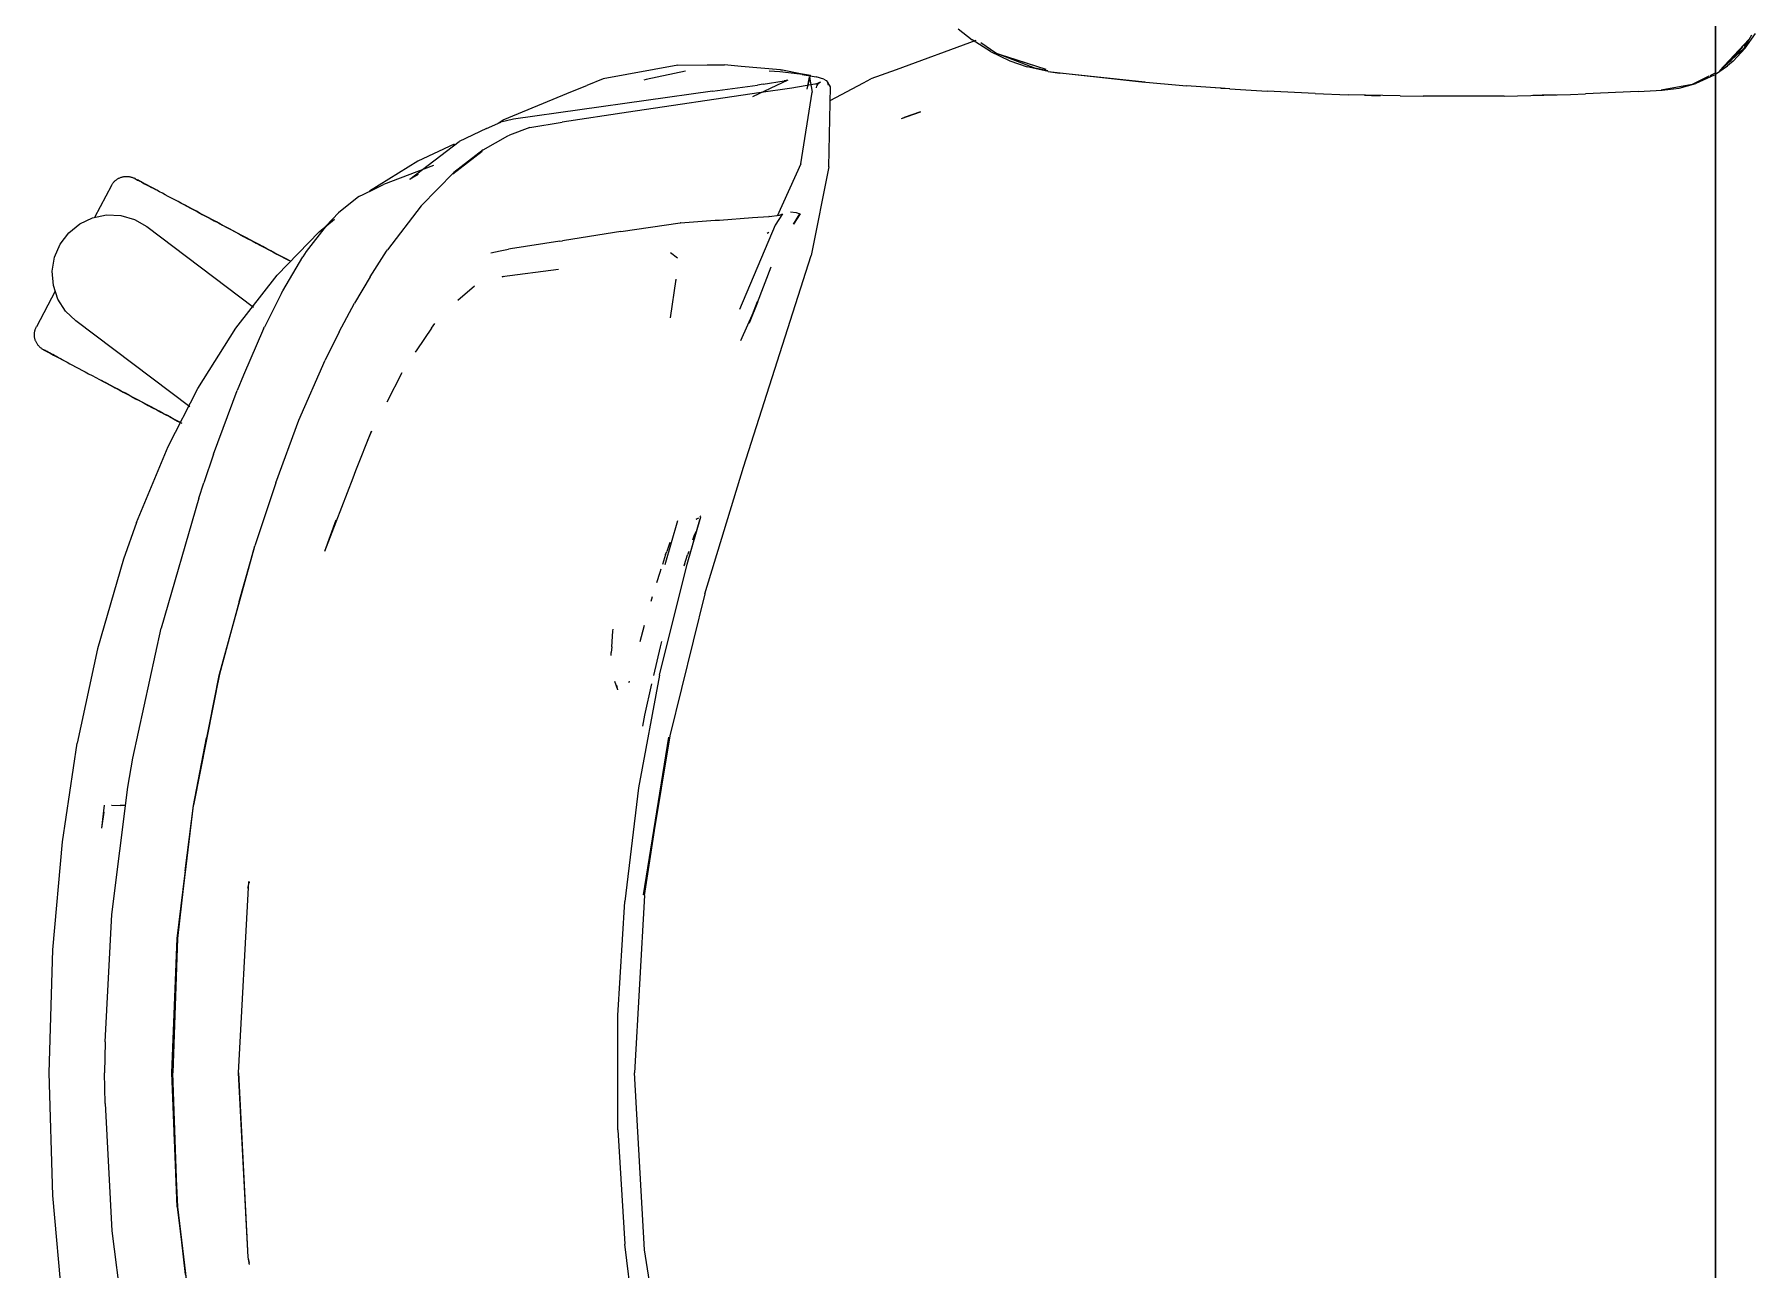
# Model space of a CAD drawing. Header units: millimetres. Extents: x 155927 to 295199, y -4084 to 97293.
# Drawn here: x 200052.2 to 200460.3, y 32101.7 to 32394.6 of the extents above; entities that cross this region are included whole.
import ezdxf

# ---------------------------------------------------------------- set-up
doc = ezdxf.new("R2010")
doc.units = ezdxf.units.MM
doc.header["$MEASUREMENT"] = 0
doc.layers.add('G-IMPT', color=8, linetype='CONTINUOUS', lineweight=9)
doc.layers.add('I-FURN', color=8, linetype='CONTINUOUS', lineweight=9)

msp = doc.modelspace()

# ---------------------------------------------------------------- linework, layer by layer
at = {"layer": 'G-IMPT'}
for p, q in [((200271.26, 32395.87), (200274.56, 32393.25)), ((200275.46, 32393.13), (200256.52, 32386.19)), ((200278.89, 32390.52), (200274.56, 32393.25)), ((200280.21, 32390.13), (200276.63, 32392.55)), ((200458.7, 32393.32), (200451.8, 32385.92)), ((200457.51, 32391.23), (200451.8, 32385.92)), ((200457.29, 32391.69), (200454.21, 32388.16)), ((200455.01, 32388.24), (200457.88, 32391.28)), ((200458.7, 32393.32), (200457.42, 32391.85)), ((200459.39, 32394.38), (200457.51, 32391.23)), ((200457.88, 32391.28), (200460.32, 32394.74)), ((200204.74, 32387.29), (200187.04, 32384.05)), ((200204.74, 32387.29), (200211.71, 32387.32)), ((200211.71, 32387.32), (200215.88, 32387.32)), ((200219.83, 32386.98), (200215.88, 32387.32)), ((200278.89, 32390.52), (200283.47, 32388.33)), ((200289.43, 32386.52), (200280.21, 32390.13)), ((200280.21, 32390.13), (200282.92, 32389.23)), ((200280.21, 32390.13), (200292.06, 32386.31)), ((200282.92, 32389.23), (200292.06, 32386.31)), ((200283.47, 32388.33), (200287.6, 32386.88)), ((200450.83, 32385.15), (200453.69, 32387.1)), ((200451.8, 32385.92), (200454.21, 32388.16)), ((200455.01, 32388.24), (200453.69, 32387.1)), ((200187.04, 32384.05), (200183.18, 32382.46)), ((200197.3, 32383.84), (200196.72, 32383.68)), ((200206.6, 32385.88), (200197.3, 32383.84)), ((200229.16, 32386.17), (200219.83, 32386.98)), ((200230.86, 32383.74), (200222.46, 32379.75)), ((200224.98, 32382.76), (200230, 32383.59)), ((200228.99, 32385.65), (200226.4, 32385.87)), ((200233.67, 32385.14), (200228.99, 32385.65)), ((200229.16, 32386.17), (200229.63, 32386.13)), ((200229.63, 32386.13), (200233.88, 32385.32)), ((200230.86, 32383.74), (200230, 32383.59)), ((200234.29, 32385.06), (200233.67, 32385.14)), ((200233.88, 32385.32), (200236.2, 32384.87)), ((200234.29, 32385.06), (200237.57, 32384.52)), ((200235.47, 32381.59), (200236.2, 32384.87)), ((200235.47, 32381.59), (200235.96, 32384.46)), ((200235.96, 32384.46), (200236.65, 32380.88)), ((200237.48, 32382.77), (200238.58, 32383.33)), ((200239.43, 32383.97), (200237.57, 32384.52)), ((200238.08, 32382.93), (200238.58, 32383.33)), ((200239.43, 32383.97), (200239.97, 32383.65)), ((200239.97, 32383.65), (200240.34, 32383.16)), ((200240.95, 32382.12), (200240.34, 32383.16)), ((200240.47, 32382.53), (200240.34, 32383.16)), ((200240.34, 32383.16), (200240.36, 32383.08)), ((200240.47, 32382.53), (200240.36, 32383.08)), ((200240.88, 32378.93), (200248.79, 32383.08)), ((200248.79, 32383.08), (200250.55, 32384)), ((200256.52, 32386.19), (200250.55, 32384)), ((200292.56, 32385.73), (200287.6, 32386.88)), ((200292.49, 32385.94), (200289.43, 32386.52)), ((200292.56, 32385.73), (200315.52, 32383.27)), ((200292.56, 32385.73), (200295.38, 32385.4)), ((200292.56, 32385.73), (200314, 32383.38)), ((200315.52, 32383.27), (200295.38, 32385.4)), ((200314, 32383.38), (200325.4, 32382.39)), ((200449.27, 32384.67), (200445.3, 32382.72)), ((200450.47, 32384.9), (200446.14, 32382.91)), ((200449.56, 32384.82), (200450.83, 32385.45)), ((200163.37, 32374.27), (200179.82, 32381.07)), ((200213.02, 32381.1), (200165.8, 32374.43)), ((200179.82, 32381.07), (200183.18, 32382.46)), ((200223.98, 32380.72), (200193.11, 32376.16)), ((200213.02, 32381.1), (200223.68, 32382.54)), ((200224.98, 32382.76), (200223.68, 32382.54)), ((200231.83, 32381.83), (200223.98, 32380.72)), ((200238.1, 32382.94), (200231.83, 32381.83)), ((200233.93, 32363.84), (200236.65, 32380.88)), ((200237.48, 32382.77), (200238.1, 32382.94)), ((200237.68, 32381.89), (200237.76, 32382.39)), ((200238.08, 32382.93), (200237.76, 32382.39)), ((200240.56, 32363.14), (200240.95, 32382.12)), ((200335.68, 32381.66), (200325.4, 32382.39)), ((200333.64, 32381.8), (200332.22, 32381.93)), ((200333.64, 32381.8), (200335.54, 32381.71)), ((200335.68, 32381.66), (200344.55, 32381.1)), ((200355.86, 32380.56), (200344.55, 32381.1)), ((200355.86, 32380.56), (200363.74, 32380.27)), ((200376.05, 32379.97), (200363.74, 32380.27)), ((200367.61, 32380.19), (200369.27, 32380.11)), ((200369.27, 32380.11), (200371.35, 32380.11)), ((200376.05, 32379.97), (200381.52, 32379.9)), ((200396.23, 32379.89), (200381.52, 32379.9)), ((200400.74, 32379.95), (200396.23, 32379.89)), ((200400.74, 32379.95), (200416.41, 32380.32)), ((200407.47, 32380.12), (200409.69, 32380.12)), ((200413.01, 32380.27), (200409.69, 32380.12)), ((200416.41, 32380.32), (200419.96, 32380.45)), ((200432.52, 32381.06), (200419.96, 32380.45)), ((200432.52, 32381.06), (200438.18, 32381.35)), ((200445.3, 32382.72), (200437.96, 32381.35)), ((200438.18, 32381.35), (200442.19, 32381.85)), ((200442.19, 32381.85), (200446.14, 32382.91)), ((200193.11, 32376.16), (200177.34, 32373.77)), ((200257.82, 32374.59), (200262.29, 32376.23)), ((200257.82, 32374.59), (200258.41, 32374.85)), ((200262.29, 32376.23), (200258.41, 32374.85)), ((200159.44, 32372.22), (200152.92, 32369.18)), ((200159.44, 32372.22), (200162.81, 32373.78)), ((200162.2, 32373.5), (200163.37, 32374.27)), ((200165.8, 32374.43), (200162.81, 32373.78)), ((200169.67, 32372.47), (200164.88, 32370.71)), ((200169.67, 32372.47), (200177.34, 32373.77)), ((200141.22, 32360.24), (200152.92, 32369.18)), ((200151.74, 32368.51), (200143.11, 32364.53)), ((200151.45, 32361.49), (200158.4, 32366.89)), ((200158.62, 32367.21), (200151.66, 32361.79)), ((200158.4, 32366.89), (200155.02, 32364.3)), ((200158.62, 32367.21), (200164.46, 32370.5)), ((200164.46, 32370.5), (200164.88, 32370.71)), ((200143.11, 32364.53), (200131.66, 32357.4)), ((200146.87, 32363.47), (200134.97, 32358.96)), ((200151.45, 32361.49), (200155.02, 32364.3)), ((200233.93, 32363.84), (200228.32, 32351.49)), ((200240.56, 32363.14), (200236.37, 32342.18)), ((200132.74, 32357.89), (200134.97, 32358.96)), ((200141.22, 32360.24), (200143.25, 32361.4)), ((200143.92, 32353.89), (200151.66, 32361.79)), ((200129.17, 32356.1), (200124.3, 32352.24)), ((200129.17, 32356.1), (200130.3, 32356.71)), ((200130.3, 32356.71), (200132.74, 32357.89)), ((200119.74, 32347.79), (200123.41, 32350.79)), ((200124.3, 32352.24), (200121.41, 32349.21)), ((200143.92, 32353.89), (200135.9, 32343.46)), ((200205.43, 32349.86), (200213.67, 32350.48)), ((200213.67, 32350.48), (200214.66, 32350.55)), ((200214.66, 32350.55), (200222.52, 32351.12)), ((200222.52, 32351.12), (200226.39, 32351.41)), ((200226.47, 32351.42), (200226.39, 32351.41)), ((200226.47, 32351.42), (200228.86, 32351.71)), ((200229.59, 32352), (200227.83, 32349.34)), ((200228.87, 32351.72), (200228.86, 32351.71)), ((200228.87, 32351.72), (200229.59, 32352)), ((200231.5, 32352.47), (200232.86, 32352.31)), ((200232.2, 32349.55), (200233.73, 32352.03)), ((200233.79, 32352.01), (200232.2, 32349.55)), ((200233.73, 32352.03), (200232.24, 32349.56)), ((200232.86, 32352.31), (200233.73, 32352.03)), ((200233.79, 32352.01), (200233.73, 32352.03)), ((200119.74, 32347.79), (200109.78, 32337.5)), ((200121.41, 32349.21), (200116.69, 32343.08)), ((200191.28, 32347.82), (200177.92, 32345.71)), ((200191.28, 32347.82), (200205.35, 32349.85)), ((200205.43, 32349.86), (200205.35, 32349.85)), ((200227.83, 32349.34), (200219.39, 32329.36)), ((200226.38, 32347.62), (200225.94, 32347.35)), ((200116.69, 32343.08), (200115.83, 32341.79)), ((200131.85, 32337.1), (200135.73, 32343.2)), ((200135.73, 32343.2), (200135.9, 32343.46)), ((200160.46, 32342.77), (200162.63, 32343.23)), ((200162.63, 32343.23), (200164.61, 32343.66)), ((200165.08, 32343.73), (200164.61, 32343.66)), ((200176.8, 32345.53), (200165.08, 32343.73)), ((200176.8, 32345.53), (200177.41, 32345.63)), ((200177.92, 32345.71), (200177.41, 32345.63)), ((200204.69, 32341.47), (200203.05, 32342.75)), ((200220.38, 32291.94), (200236.37, 32342.18)), ((200111.1, 32333.79), (200115.83, 32341.79)), ((200176.5, 32338.85), (200163.15, 32337.07)), ((200223.69, 32330.99), (200226.94, 32339.46)), ((200099.97, 32324.9), (200109.78, 32337.5)), ((200131.85, 32337.1), (200128.08, 32330.87)), ((200152.65, 32331.57), (200156.56, 32334.91)), ((200163.15, 32337.07), (200163.62, 32337.22)), ((200204.34, 32336.53), (200202.94, 32327.36)), ((200204.34, 32336.53), (200204.29, 32336.18)), ((200110.79, 32333.19), (200106.79, 32325.18)), ((200110.79, 32333.19), (200111.1, 32333.79)), ((200124.51, 32324.08), (200128.08, 32330.87)), ((200221.67, 32326.09), (200223.7, 32331.2)), ((200223.7, 32331.2), (200221.67, 32326.08)), ((200223.69, 32330.99), (200221.67, 32326.09)), ((200146.38, 32324.94), (200147.13, 32326.04)), ((200222.67, 32328.62), (200219.62, 32321.9)), ((200091, 32310.6), (200099.97, 32324.9)), ((200106.57, 32324.74), (200101.8, 32313.78)), ((200106.57, 32324.74), (200106.79, 32325.18)), ((200124.51, 32324.08), (200121.12, 32317.36)), ((200146.38, 32324.94), (200142.88, 32319.81)), ((200142.88, 32319.81), (200142.49, 32319.23)), ((200101.8, 32313.78), (200100.32, 32310.1)), ((200114.95, 32303.13), (200121.12, 32317.36)), ((200139.35, 32314.33), (200135.81, 32307.36)), ((200083.91, 32296.82), (200091, 32310.6)), ((200094.72, 32295.03), (200100.32, 32310.1)), ((200109.49, 32288.25), (200114.95, 32303.13)), ((200128.45, 32291.17), (200132.18, 32300.5)), ((200132.18, 32300.5), (200131.18, 32298.25)), ((200076.39, 32278.85), (200083.91, 32296.82)), ((200094.72, 32295.03), (200092.38, 32288.21)), ((200121.08, 32272), (200127.79, 32289.44)), ((200127.79, 32289.44), (200128.45, 32291.17)), ((200211.2, 32261.96), (200220.38, 32291.94)), ((200091.18, 32284.6), (200092.38, 32288.21)), ((200109.49, 32288.25), (200104.48, 32273.33)), ((200091.18, 32284.6), (200082.24, 32253.77)), ((200076.39, 32278.85), (200073.32, 32270.12)), ((200121.08, 32272), (200123.8, 32279.43)), ((200201.77, 32268.91), (200204.81, 32279.34)), ((200206.97, 32268.92), (200210.24, 32280.14)), ((200206.97, 32268.92), (200210.08, 32279.74)), ((200206.97, 32268.92), (200210.03, 32279.45)), ((200209.15, 32279.6), (200209.76, 32279.98)), ((200209.15, 32279.6), (200209.36, 32279.75)), ((200210.03, 32279.45), (200210.08, 32279.74)), ((200210.24, 32280.14), (200210.1, 32280.38)), ((200096.1, 32242.84), (200104.48, 32273.33)), ((200096.1, 32242.84), (200104.52, 32273.25)), ((200100.75, 32260.08), (200104.52, 32273.25)), ((200202.9, 32274.09), (200202.14, 32271.93)), ((200208.35, 32274.69), (200208.69, 32275.66)), ((200208.69, 32275.66), (200209.09, 32276.73)), ((200073.32, 32270.12), (200067.14, 32248.87)), ((200200.42, 32242.6), (200206.97, 32268.92)), ((200201.88, 32271.21), (200201.11, 32268.91)), ((200201.88, 32271.21), (200202.14, 32271.93)), ((200206.34, 32268.91), (200206.19, 32268.46)), ((200206.34, 32268.91), (200207.07, 32271.14)), ((200207.36, 32271.94), (200207.07, 32271.14)), ((200200.49, 32266.99), (200199.7, 32264.5)), ((200200.73, 32267.77), (200200.49, 32266.99)), ((200198.71, 32261.2), (200198.38, 32260.08)), ((200211.2, 32261.96), (200202.88, 32228.28)), ((200100.75, 32260.08), (200096.1, 32242.84)), ((200075.57, 32222.98), (200082.24, 32253.77)), ((200189.1, 32249.35), (200189.38, 32253.06)), ((200189.38, 32253.06), (200189.41, 32253.54)), ((200196.8, 32254.41), (200195.8, 32250.55)), ((200196.8, 32254.41), (200196.41, 32252.89)), ((200067.14, 32248.87), (200062.33, 32226.51)), ((200189.1, 32249.35), (200189, 32247.98)), ((200199.1, 32242.58), (200200.65, 32249.33)), ((200200.65, 32249.33), (200200.99, 32250.62)), ((200189, 32247.28), (200189, 32247.98)), ((200089.92, 32211.71), (200096.14, 32242.95)), ((200096.14, 32242.95), (200089.93, 32211.79)), ((200096.1, 32242.84), (200093.02, 32227.81)), ((200190.53, 32239.19), (200189.85, 32241.14)), ((200190.53, 32239.19), (200190.32, 32240.24)), ((200193.2, 32240.87), (200193.34, 32241.2)), ((200193.23, 32240.87), (200193.34, 32241.2)), ((200200.42, 32242.6), (200195.49, 32215.93)), ((200196.94, 32233.19), (200198.65, 32240.61)), ((200196.47, 32230.55), (200196.94, 32233.19)), ((200202.88, 32228.28), (200196.63, 32190.54)), ((200196.63, 32190.54), (200202.62, 32227.9)), ((200196.89, 32190.37), (200202.62, 32227.9)), ((200058.84, 32203.09), (200062.33, 32226.51)), ((200089.92, 32211.71), (200093.02, 32227.81)), ((200074.39, 32216.06), (200075.57, 32222.98)), ((200070.57, 32185.89), (200074.39, 32216.06)), ((200195.49, 32215.93), (200192.19, 32189.01)), ((200068.74, 32211.79), (200068.09, 32206.38)), ((200070.5, 32211.82), (200072.59, 32211.75)), ((200070.5, 32211.82), (200070.61, 32211.82)), ((200073.84, 32211.71), (200072.59, 32211.75)), ((200086.1, 32180.2), (200089.93, 32211.79)), ((200086.14, 32180.16), (200089.92, 32211.71)), ((200087.98, 32196.23), (200089.92, 32211.71)), ((200068.66, 32210.15), (200068.09, 32206.38)), ((200056.58, 32177.52), (200058.84, 32203.09)), ((200087.98, 32196.23), (200086.14, 32180.16)), ((200100.59, 32148.38), (200103.09, 32193.72)), ((200103.09, 32193.72), (200102.86, 32192.11)), ((200102.86, 32192.11), (200103.1, 32193.41)), ((200103.14, 32193.66), (200103.1, 32193.41)), ((200190.54, 32161.94), (200192.19, 32189.01)), ((200196.89, 32190.37), (200194.53, 32148.38)), ((200068.96, 32155.69), (200070.57, 32185.89)), ((200084.77, 32148.38), (200086.1, 32180.2)), ((200086.14, 32180.16), (200085, 32148.38)), ((200086.14, 32180.16), (200085.46, 32165.26)), ((200055.73, 32148.38), (200056.58, 32177.52)), ((200085.46, 32165.26), (200085, 32148.38)), ((200190.54, 32134.82), (200190.54, 32161.94)), ((200068.96, 32155.69), (200068.86, 32148.38)), ((200056.58, 32119.24), (200055.73, 32148.38)), ((200068.96, 32141.07), (200068.86, 32148.38)), ((200086.1, 32116.56), (200084.77, 32148.38)), ((200085.46, 32131.5), (200085, 32148.38)), ((200086.14, 32116.6), (200085, 32148.38)), ((200100.54, 32148.38), (200102.86, 32104.65)), ((200100.59, 32148.38), (200102.86, 32104.65)), ((200196.89, 32106.39), (200194.53, 32148.38)), ((200068.96, 32141.07), (200070.57, 32110.86)), ((200190.54, 32134.82), (200192.19, 32107.75)), ((200085.46, 32131.5), (200086.14, 32116.6)), ((200058.84, 32093.67), (200056.58, 32119.24)), ((200086.1, 32116.56), (200089.93, 32084.97)), ((200086.14, 32116.6), (200089.92, 32085.05)), ((200086.14, 32116.6), (200087.98, 32100.52)), ((200070.57, 32110.86), (200074.39, 32080.69)), ((200195.49, 32080.83), (200192.19, 32107.75)), ((200202.88, 32068.48), (200196.89, 32106.39)), ((200102.86, 32104.65), (200103.13, 32102.87)), ((200102.86, 32104.65), (200103.1, 32103.35)), ((200103.14, 32103.1), (200103.1, 32103.35))]:
    msp.add_line(p, q, dxfattribs=at)
at = {"layer": 'I-FURN'}
for p, q in [((200450.83, 32826.14), (200450.83, 31426.14)), ((200450.83, 31426.14), (200450.83, 32826.14)), ((200070.5, 32358.76), (200066.47, 32351.18)), ((200070.5, 32358.76), (200070.58, 32358.9)), ((200070.58, 32358.9), (200070.67, 32359.04)), ((200070.67, 32359.04), (200070.76, 32359.17)), ((200070.76, 32359.17), (200070.85, 32359.3)), ((200070.85, 32359.3), (200070.95, 32359.43)), ((200070.95, 32359.43), (200071.05, 32359.55)), ((200071.05, 32359.55), (200071.16, 32359.67)), ((200071.16, 32359.67), (200071.28, 32359.78)), ((200071.28, 32359.78), (200071.4, 32359.89)), ((200071.4, 32359.89), (200071.52, 32359.99)), ((200071.52, 32359.99), (200071.65, 32360.09)), ((200071.65, 32360.09), (200071.78, 32360.19)), ((200071.78, 32360.19), (200071.91, 32360.28)), ((200071.91, 32360.28), (200072.05, 32360.36)), ((200072.05, 32360.36), (200072.19, 32360.44)), ((200072.19, 32360.44), (200072.34, 32360.51)), ((200072.34, 32360.51), (200072.48, 32360.57)), ((200072.48, 32360.57), (200072.63, 32360.64)), ((200072.63, 32360.64), (200072.79, 32360.69)), ((200072.79, 32360.69), (200072.94, 32360.74)), ((200072.94, 32360.74), (200073.1, 32360.78)), ((200073.1, 32360.78), (200073.25, 32360.81)), ((200073.25, 32360.81), (200073.41, 32360.84)), ((200073.41, 32360.84), (200073.57, 32360.87)), ((200073.57, 32360.87), (200073.73, 32360.88)), ((200073.73, 32360.88), (200073.89, 32360.89)), ((200073.89, 32360.89), (200074.05, 32360.9)), ((200074.05, 32360.9), (200074.21, 32360.89)), ((200074.21, 32360.89), (200074.38, 32360.88)), ((200074.38, 32360.88), (200074.54, 32360.87)), ((200074.54, 32360.87), (200074.7, 32360.85)), ((200074.7, 32360.85), (200074.85, 32360.82)), ((200074.85, 32360.82), (200075.01, 32360.78)), ((200075.01, 32360.78), (200075.17, 32360.74)), ((200075.17, 32360.74), (200075.32, 32360.69)), ((200075.32, 32360.69), (200075.47, 32360.64)), ((200075.47, 32360.64), (200075.62, 32360.58)), ((200075.62, 32360.58), (200075.77, 32360.52)), ((200075.77, 32360.52), (200075.92, 32360.44)), ((200075.92, 32360.44), (200075.95, 32360.42)), ((200075.95, 32360.42), (200075.97, 32360.41)), ((200075.96, 32360.42), (200075.95, 32360.42)), ((200076, 32360.4), (200075.96, 32360.42)), ((200075.97, 32360.41), (200076.03, 32360.38)), ((200076.08, 32360.36), (200076, 32360.4)), ((200076.03, 32360.38), (200076.13, 32360.33)), ((200076.21, 32360.29), (200076.08, 32360.36)), ((200076.13, 32360.33), (200076.27, 32360.25)), ((200076.37, 32360.2), (200076.21, 32360.29)), ((200076.27, 32360.25), (200076.45, 32360.16)), ((200076.57, 32360.1), (200076.37, 32360.2)), ((200076.45, 32360.16), (200076.67, 32360.04)), ((200076.81, 32359.97), (200076.57, 32360.1)), ((200076.67, 32360.04), (200076.93, 32359.9)), ((200077.09, 32359.82), (200076.81, 32359.97)), ((200076.93, 32359.9), (200077.23, 32359.75)), ((200077.41, 32359.65), (200077.09, 32359.82)), ((200077.23, 32359.75), (200077.57, 32359.57)), ((200077.76, 32359.46), (200077.41, 32359.65)), ((200077.57, 32359.57), (200077.94, 32359.37)), ((200078.15, 32359.25), (200077.76, 32359.46)), ((200077.94, 32359.37), (200078.35, 32359.15)), ((200078.58, 32359.03), (200078.15, 32359.25)), ((200078.35, 32359.15), (200078.79, 32358.91)), ((200079.05, 32358.78), (200078.58, 32359.03)), ((200078.79, 32358.91), (200079.28, 32358.66)), ((200079.55, 32358.51), (200079.05, 32358.78)), ((200079.28, 32358.66), (200079.79, 32358.38)), ((200080.09, 32358.23), (200079.55, 32358.51)), ((200079.79, 32358.38), (200080.34, 32358.09)), ((200080.66, 32357.92), (200080.09, 32358.23)), ((200080.34, 32358.09), (200080.93, 32357.78)), ((200081.26, 32357.6), (200080.66, 32357.92)), ((200081.89, 32357.27), (200081.26, 32357.6)), ((200082.55, 32356.91), (200081.89, 32357.27)), ((200083.25, 32356.55), (200082.55, 32356.91)), ((200083.97, 32356.16), (200083.25, 32356.55)), ((200084.72, 32355.76), (200083.97, 32356.16)), ((200085.5, 32355.35), (200084.72, 32355.76)), ((200086.3, 32354.92), (200085.5, 32355.35)), ((200087.12, 32354.49), (200086.3, 32354.92)), ((200086.67, 32354.72), (200087.51, 32354.28)), ((200087.97, 32354.04), (200087.12, 32354.49)), ((200062.96, 32349.64), (200066.01, 32351.08)), ((200066.01, 32351.08), (200069.32, 32351.75)), ((200069.32, 32351.75), (200072.69, 32351.61)), ((200072.69, 32351.61), (200075.93, 32350.67)), ((200075.93, 32350.67), (200078.85, 32348.98)), ((200087.51, 32354.28), (200088.37, 32353.82)), ((200088.84, 32353.57), (200087.97, 32354.04)), ((200088.37, 32353.82), (200089.24, 32353.36)), ((200089.72, 32353.1), (200088.84, 32353.57)), ((200089.24, 32353.36), (200090.14, 32352.88)), ((200090.63, 32352.62), (200089.72, 32353.1)), ((200090.14, 32352.88), (200091.05, 32352.4)), ((200091.55, 32352.13), (200090.63, 32352.62)), ((200091.05, 32352.4), (200091.98, 32351.9)), ((200092.49, 32351.63), (200091.55, 32352.13)), ((200091.98, 32351.9), (200092.93, 32351.4)), ((200093.44, 32351.13), (200092.49, 32351.63)), ((200092.93, 32351.4), (200093.88, 32350.89)), ((200094.41, 32350.61), (200093.44, 32351.13)), ((200093.88, 32350.89), (200094.85, 32350.38)), ((200095.38, 32350.1), (200094.41, 32350.61)), ((200094.85, 32350.38), (200095.83, 32349.86)), ((200058.32, 32344.82), (200060.35, 32347.51)), ((200060.35, 32347.51), (200062.96, 32349.64)), ((200078.85, 32348.98), (200104.16, 32329.9)), ((200096.36, 32349.57), (200095.38, 32350.1)), ((200095.83, 32349.86), (200096.82, 32349.33)), ((200097.35, 32349.05), (200096.36, 32349.57)), ((200096.82, 32349.33), (200097.81, 32348.8)), ((200098.35, 32348.52), (200097.35, 32349.05)), ((200097.81, 32348.8), (200098.81, 32348.27)), ((200099.35, 32347.98), (200098.35, 32348.52)), ((200098.81, 32348.27), (200099.81, 32347.74)), ((200100.36, 32347.45), (200099.35, 32347.98)), ((200099.81, 32347.74), (200100.82, 32347.2)), ((200101.36, 32346.91), (200100.36, 32347.45)), ((200100.82, 32347.2), (200101.82, 32346.67)), ((200102.37, 32346.38), (200101.36, 32346.91)), ((200101.82, 32346.67), (200102.83, 32346.13)), ((200103.37, 32345.85), (200102.37, 32346.38)), ((200056.99, 32341.71), (200058.32, 32344.82)), ((200102.83, 32346.13), (200103.83, 32345.6)), ((200104.37, 32345.32), (200103.37, 32345.85)), ((200103.83, 32345.6), (200104.83, 32345.07)), ((200105.36, 32344.79), (200104.37, 32345.32)), ((200104.83, 32345.07), (200105.82, 32344.55)), ((200106.35, 32344.26), (200105.36, 32344.79)), ((200105.82, 32344.55), (200106.8, 32344.02)), ((200107.33, 32343.74), (200106.35, 32344.26)), ((200106.8, 32344.02), (200107.78, 32343.5)), ((200108.3, 32343.23), (200107.33, 32343.74)), ((200107.78, 32343.5), (200108.74, 32342.99)), ((200109.26, 32342.72), (200108.3, 32343.23)), ((200108.74, 32342.99), (200109.69, 32342.49)), ((200110.2, 32342.22), (200109.26, 32342.72)), ((200109.69, 32342.49), (200110.63, 32341.99)), ((200111.13, 32341.72), (200110.2, 32342.22)), ((200056.45, 32338.39), (200056.99, 32341.71)), ((200056.71, 32335.02), (200056.45, 32338.39)), ((200110.63, 32341.99), (200111.55, 32341.5)), ((200112.04, 32341.24), (200111.13, 32341.72)), ((200111.55, 32341.5), (200112.46, 32341.02)), ((200112.94, 32340.76), (200112.04, 32341.24)), ((200057.78, 32331.82), (200056.71, 32335.02)), ((200057.16, 32333.67), (200052.69, 32325.26)), ((200059.58, 32328.97), (200057.78, 32331.82)), ((200062.01, 32326.63), (200059.58, 32328.97)), ((200089.07, 32306.23), (200062.01, 32326.63)), ((200052.22, 32323.52), (200052.23, 32323.68)), ((200052.22, 32323.36), (200052.22, 32323.52)), ((200052.22, 32323.2), (200052.22, 32323.36)), ((200052.23, 32323.04), (200052.22, 32323.2)), ((200052.23, 32323.68), (200052.25, 32323.84)), ((200052.25, 32322.88), (200052.23, 32323.04)), ((200052.25, 32323.84), (200052.27, 32324)), ((200052.27, 32322.72), (200052.25, 32322.88)), ((200052.27, 32324), (200052.3, 32324.16)), ((200052.3, 32322.56), (200052.27, 32322.72)), ((200052.3, 32324.16), (200052.33, 32324.32)), ((200052.34, 32322.4), (200052.3, 32322.56)), ((200052.33, 32324.32), (200052.37, 32324.47)), ((200052.38, 32322.25), (200052.34, 32322.4)), ((200052.37, 32324.47), (200052.42, 32324.63)), ((200052.43, 32322.09), (200052.38, 32322.25)), ((200052.42, 32324.63), (200052.48, 32324.78)), ((200052.48, 32321.94), (200052.43, 32322.09)), ((200052.48, 32324.78), (200052.53, 32324.93)), ((200052.54, 32321.79), (200052.48, 32321.94)), ((200052.53, 32324.93), (200052.6, 32325.08)), ((200052.61, 32321.64), (200052.54, 32321.79)), ((200052.6, 32325.08), (200052.67, 32325.22)), ((200052.67, 32325.22), (200052.69, 32325.26)), ((200052.68, 32321.5), (200052.61, 32321.64)), ((200052.76, 32321.36), (200052.68, 32321.5)), ((200052.84, 32321.22), (200052.76, 32321.36)), ((200052.93, 32321.08), (200052.84, 32321.22)), ((200053.02, 32320.95), (200052.93, 32321.08)), ((200053.12, 32320.83), (200053.02, 32320.95)), ((200053.23, 32320.7), (200053.12, 32320.83)), ((200053.33, 32320.58), (200053.23, 32320.7)), ((200053.45, 32320.47), (200053.33, 32320.58)), ((200053.57, 32320.36), (200053.45, 32320.47)), ((200053.69, 32320.26), (200053.57, 32320.36)), ((200053.82, 32320.16), (200053.69, 32320.26)), ((200053.95, 32320.06), (200053.82, 32320.16)), ((200054.08, 32319.97), (200053.95, 32320.06)), ((200054.22, 32319.89), (200054.08, 32319.97)), ((200054.36, 32319.81), (200054.22, 32319.89)), ((200054.41, 32319.78), (200054.36, 32319.81)), ((200054.36, 32319.81), (200054.36, 32319.81)), ((200054.36, 32319.81), (200054.38, 32319.8)), ((200054.38, 32319.8), (200054.44, 32319.77)), ((200054.49, 32319.74), (200054.41, 32319.78)), ((200054.44, 32319.77), (200054.54, 32319.71)), ((200054.61, 32319.68), (200054.49, 32319.74)), ((200054.54, 32319.71), (200054.68, 32319.64)), ((200054.77, 32319.59), (200054.61, 32319.68)), ((200054.68, 32319.64), (200054.86, 32319.54)), ((200054.97, 32319.48), (200054.77, 32319.59)), ((200054.86, 32319.54), (200055.08, 32319.43)), ((200055.21, 32319.35), (200054.97, 32319.48)), ((200055.08, 32319.43), (200055.34, 32319.29)), ((200055.49, 32319.21), (200055.21, 32319.35)), ((200055.34, 32319.29), (200055.63, 32319.13)), ((200055.81, 32319.04), (200055.49, 32319.21)), ((200055.63, 32319.13), (200055.97, 32318.95)), ((200056.17, 32318.85), (200055.81, 32319.04)), ((200055.97, 32318.95), (200056.34, 32318.75)), ((200056.56, 32318.64), (200056.17, 32318.85)), ((200056.34, 32318.75), (200056.75, 32318.54)), ((200056.99, 32318.41), (200056.56, 32318.64)), ((200056.75, 32318.54), (200057.2, 32318.3)), ((200057.45, 32318.16), (200056.99, 32318.41)), ((200057.2, 32318.3), (200057.68, 32318.04)), ((200057.96, 32317.9), (200057.45, 32318.16)), ((200057.68, 32318.04), (200058.2, 32317.77)), ((200058.49, 32317.61), (200057.96, 32317.9)), ((200058.2, 32317.77), (200058.75, 32317.47)), ((200059.06, 32317.31), (200058.49, 32317.61)), ((200058.75, 32317.47), (200059.33, 32317.16)), ((200059.33, 32317.16), (200059.95, 32316.84)), ((200059.95, 32316.84), (200060.6, 32316.49)), ((200060.6, 32316.49), (200061.27, 32316.13)), ((200061.27, 32316.13), (200061.98, 32315.76)), ((200061.98, 32315.76), (200062.72, 32315.36)), ((200062.72, 32315.36), (200063.48, 32314.96)), ((200063.48, 32314.96), (200064.27, 32314.54)), ((200064.27, 32314.54), (200065.08, 32314.11)), ((200065.08, 32314.11), (200065.91, 32313.66)), ((200065.91, 32313.66), (200066.77, 32313.21)), ((200066.77, 32313.21), (200067.65, 32312.74)), ((200067.65, 32312.74), (200068.54, 32312.27)), ((200069.03, 32312.01), (200068.13, 32312.49)), ((200068.54, 32312.27), (200069.46, 32311.78)), ((200069.96, 32311.51), (200069.03, 32312.01)), ((200069.46, 32311.78), (200070.39, 32311.29)), ((200070.89, 32311.02), (200069.96, 32311.51)), ((200070.39, 32311.29), (200071.33, 32310.78)), ((200071.85, 32310.51), (200070.89, 32311.02)), ((200071.33, 32310.78), (200072.29, 32310.28)), ((200072.81, 32310), (200071.85, 32310.51)), ((200072.29, 32310.28), (200073.26, 32309.76)), ((200073.78, 32309.48), (200072.81, 32310)), ((200073.26, 32309.76), (200074.24, 32309.24)), ((200074.77, 32308.96), (200073.78, 32309.48)), ((200074.24, 32309.24), (200075.22, 32308.72)), ((200075.76, 32308.43), (200074.77, 32308.96)), ((200075.22, 32308.72), (200076.22, 32308.19)), ((200076.76, 32307.9), (200075.76, 32308.43)), ((200076.22, 32308.19), (200077.22, 32307.66)), ((200077.76, 32307.37), (200076.76, 32307.9)), ((200077.22, 32307.66), (200078.22, 32307.12)), ((200078.76, 32306.83), (200077.76, 32307.37)), ((200078.22, 32307.12), (200079.22, 32306.59)), ((200079.77, 32306.3), (200078.76, 32306.83)), ((200079.22, 32306.59), (200080.23, 32306.05)), ((200080.77, 32305.76), (200079.77, 32306.3)), ((200080.23, 32306.05), (200081.23, 32305.52)), ((200081.77, 32305.23), (200080.77, 32305.76)), ((200081.23, 32305.52), (200082.23, 32304.99)), ((200082.77, 32304.7), (200081.77, 32305.23)), ((200082.23, 32304.99), (200083.23, 32304.46)), ((200083.77, 32304.17), (200082.77, 32304.7)), ((200083.23, 32304.46), (200084.22, 32303.93)), ((200084.75, 32303.65), (200083.77, 32304.17)), ((200084.22, 32303.93), (200085.21, 32303.41)), ((200085.73, 32303.13), (200084.75, 32303.65)), ((200085.21, 32303.41), (200086.18, 32302.89)), ((200086.7, 32302.61), (200085.73, 32303.13)), ((200086.18, 32302.89), (200087.14, 32302.38))]:
    msp.add_line(p, q, dxfattribs=at)

doc.saveas('drawing.dxf')
